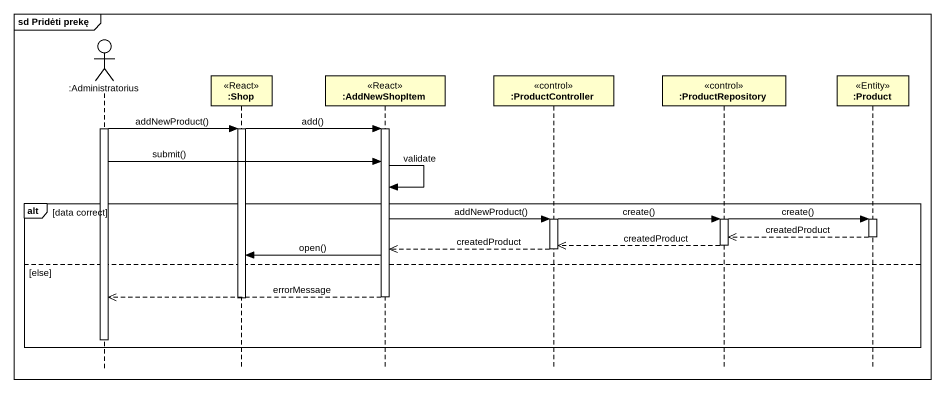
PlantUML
@startuml
mainframe sd Pridėti prekę
hide footbox
actor ":Administratorius" as Administratorius
participant ":Shop" as Shop <<React>>
participant ":AddNewShopItem" as AddNewShopItem <<React>>
participant ":ProductController" as ProductController <<control>>
participant ":ProductRepository" as ProductRepository <<control>>
participant ":Product" as Product <<Entity>>

activate Administratorius
Administratorius -> Shop : addNewProduct()
Shop -> AddNewShopItem : add()
activate Shop
activate AddNewShopItem
Administratorius -> AddNewShopItem : submit()
AddNewShopItem -> AddNewShopItem : validate
alt data correct
  AddNewShopItem -> ProductController : addNewProduct()
  ProductController -> ProductRepository : create()
  ProductRepository -> Product : create()
  activate ProductController
  activate ProductRepository
  activate Product
  Product -->> ProductRepository : createdProduct
  deactivate Product
  ProductRepository -->> ProductController : createdProduct
  deactivate ProductRepository
  ProductController -->> AddNewShopItem : createdProduct
  deactivate ProductController
  AddNewShopItem -> Shop : open()
else else
  AddNewShopItem -->> Administratorius : errorMessage
  deactivate AddNewShopItem
  deactivate Shop
  deactivate Administratorius
end
@enduml
